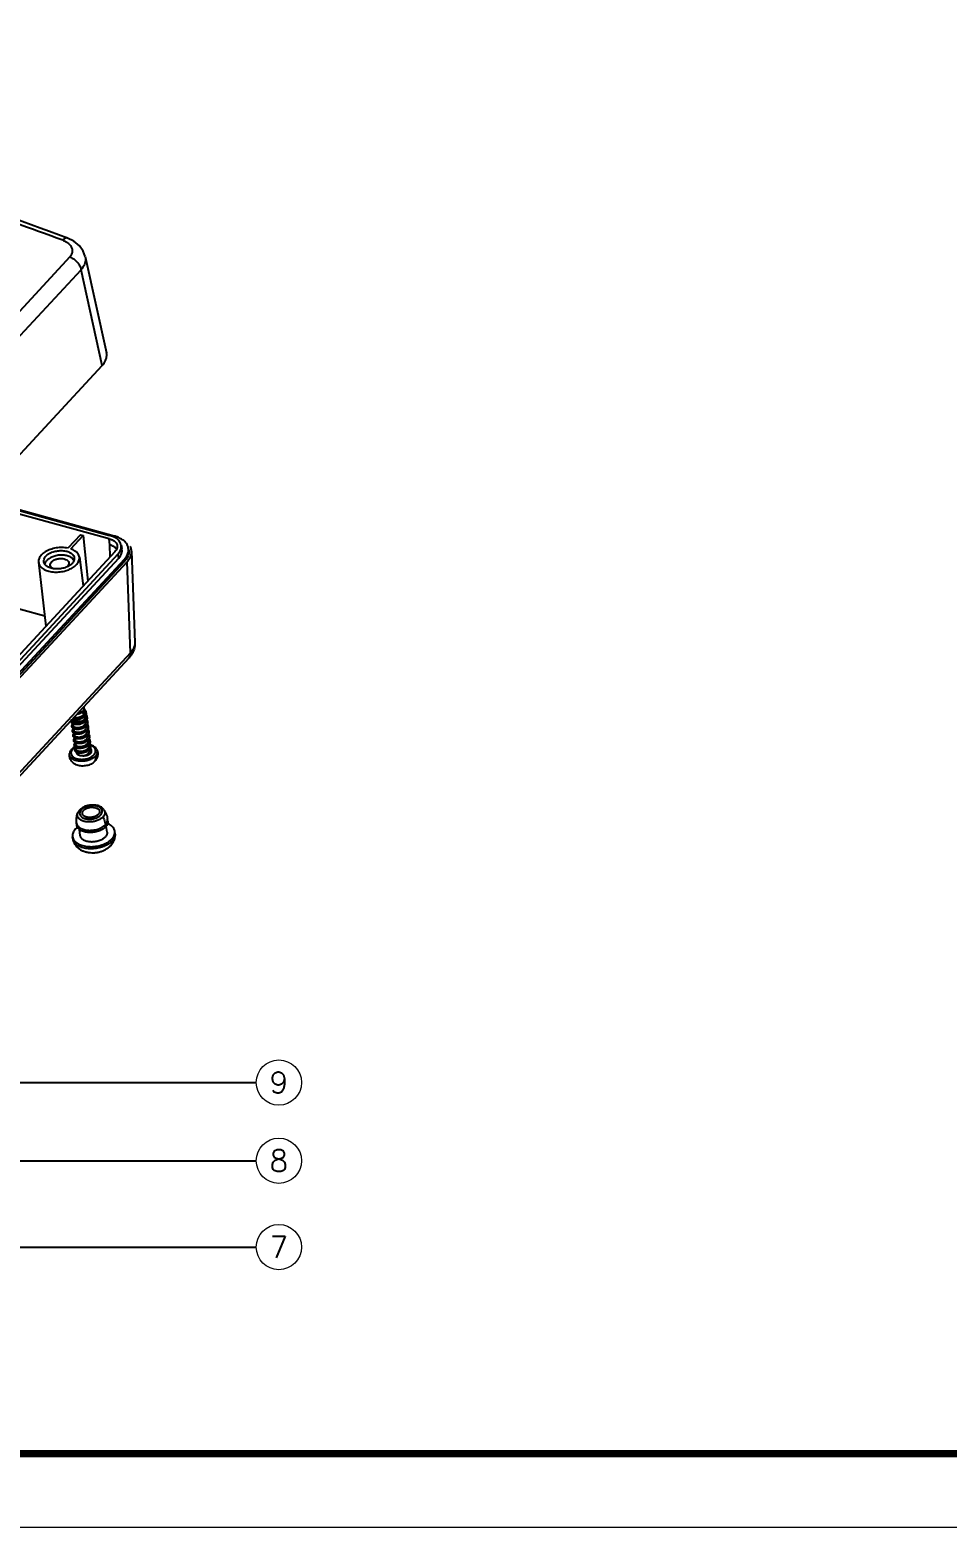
# Model space of a CAD drawing. Header units: inches. Extents: x 1964 to 3446, y -1690 to -1141.
# Drawn here: x 2265.6 to 2435.9, y -1689.7 to -1411.7 of the extents above; entities that cross this region are included whole.
import ezdxf
from ezdxf.enums import TextEntityAlignment as Align

# ---------------------------------------------------------------- set-up
doc = ezdxf.new("R2010")
doc.units = ezdxf.units.IN
doc.header["$MEASUREMENT"] = 0
doc.layers.get('0').update_dxf_attribs({"linetype": 'CONTINUOUS'})
doc.layers.add('from', color=7, linetype='CONTINUOUS', lineweight=13)
doc.styles.add('TXT', font='txt.shx', dxfattribs={"bigfont": 'gbcbig.shx'})
doc.dimstyles.get("Standard").update_dxf_attribs({"dimtxt": 0.18, "dimasz": 0.18, "dimexe": 0.18, "dimexo": 0.0625, "dimgap": 0.09, "dimtad": 0, "dimzin": 0, "dimdsep": 46, "dimtxsty": 'Standard', "dimcen": 0, "dimadec": 0, "dimazin": 0, "dimtfac": 1, "dimtdec": 4, "dimtofl": 0, "dimtmove": 0, "dimatfit": 3, "dimfxl": 0, "dimtolj": 1, "dimtzin": 0, "dimarcsym": 0})

msp = doc.modelspace()

# ---------------------------------------------------------------- linework, layer by layer
at = {"color": 7, "linetype": 'Continuous'}
for p, q in [((2272.556, -1450.337), (2272.556, -1450.337)), ((2275.849, -1453.769), (2279.789, -1471.648)), ((2272.966, -1453.828), (2259.281, -1468.589)), ((2261.394, -1470.986), (2275.079, -1456.225)), ((2278.993, -1473.99), (2275.079, -1456.225)), ((2177.964, -1582.964), (2278.993, -1473.99)), ((2280.316, -1506.161), (2255.467, -1499.367)), ((2255.942, -1498.854), (2280.37, -1505.533)), ((2281.242, -1505.659), (2256.025, -1498.764)), ((2274.943, -1505.421), (2272.639, -1507.907)), ((2273.183, -1508.056), (2275.487, -1505.57)), ((2274.943, -1505.421), (2275.487, -1505.57)), ((2275.487, -1505.57), (2276.321, -1514.014)), ((2280.42, -1507.324), (2280.316, -1506.161)), ((2281.372, -1508.566), (2180.043, -1617.863)), ((2281.915, -1509.056), (2181.091, -1617.808)), ((2280.5, -1509.506), (2280.42, -1507.324)), ((2282.071, -1509.762), (2281.915, -1509.056)), ((2282.512, -1507.299), (2282.667, -1508.005)), ((2284.454, -1508.498), (2285.073, -1525.419)), ((2181.198, -1618.567), (2282.071, -1509.762)), ((2182.075, -1618.921), (2283.11, -1509.94)), ((2182.153, -1619.322), (2283.183, -1510.347)), ((2182.581, -1619.438), (2283.61, -1510.464)), ((2267.179, -1510.541), (2268.55, -1522.396)), ((2274.756, -1509.582), (2275.489, -1514.911)), ((2283.11, -1509.94), (2283.183, -1510.347)), ((2284.229, -1527.345), (2283.61, -1510.464)), ((2242.466, -1513.39), (2268.326, -1520.461)), ((2285.073, -1525.418), (2285.073, -1525.419)), ((2283.916, -1528.357), (2183.991, -1636.14)), ((2284.229, -1527.345), (2184.303, -1635.128)), ((2273.488, -1539.932), (2273.452, -1539.644)), ((2275.623, -1537.666), (2275.613, -1537.586)), ((2275.918, -1539.239), (2275.913, -1539.175)), ((2276.006, -1538.486), (2275.996, -1538.406)), ((2276.025, -1540.059), (2276.008, -1539.932)), ((2276.186, -1539.341), (2276.175, -1539.261)), ((2273.256, -1540.081), (2273.266, -1540.162)), ((2273.367, -1540.958), (2273.377, -1541.038)), ((2273.479, -1541.845), (2273.489, -1541.925)), ((2273.6, -1540.814), (2273.563, -1540.523)), ((2273.59, -1542.722), (2273.6, -1542.802)), ((2273.643, -1542.875), (2273.867, -1542.698)), ((2273.712, -1541.695), (2273.675, -1541.405)), ((2273.823, -1542.577), (2273.786, -1542.286)), ((2276.136, -1540.941), (2276.12, -1540.817)), ((2276.248, -1541.823), (2276.232, -1541.701)), ((2276.296, -1540.223), (2276.286, -1540.143)), ((2276.359, -1542.704), (2276.344, -1542.58)), ((2276.409, -1541.106), (2276.399, -1541.026)), ((2276.519, -1541.985), (2276.509, -1541.905)), ((2273.654, -1542.955), (2273.644, -1542.874)), ((2273.703, -1543.608), (2273.713, -1543.688)), ((2273.814, -1544.485), (2273.824, -1544.566)), ((2273.935, -1543.459), (2273.899, -1543.172)), ((2273.925, -1545.37), (2273.935, -1545.449)), ((2274.047, -1544.341), (2274.01, -1544.055)), ((2274.158, -1545.222), (2274.122, -1544.938)), ((2276.471, -1543.586), (2276.456, -1543.465)), ((2276.583, -1544.468), (2276.567, -1544.346)), ((2276.632, -1542.866), (2276.622, -1542.786)), ((2276.694, -1545.349), (2276.679, -1545.227)), ((2276.742, -1543.75), (2276.732, -1543.669)), ((2276.855, -1544.636), (2276.845, -1544.556)), ((2276.966, -1545.51), (2276.956, -1545.429)), ((2274.245, -1545.905), (2274.234, -1545.82)), ((2274.282, -1559.339), (2274.231, -1558.938)), ((2280.036, -1558.611), (2279.985, -1558.21)), ((2273.557, -1561.904), (2273.498, -1561.504)), ((2274.932, -1561.293), (2274.786, -1560.14)), ((2279.893, -1560.665), (2279.747, -1559.51)), ((2281.377, -1560.914), (2281.335, -1560.512))]:
    msp.add_line(p, q, dxfattribs=at)
msp.add_lwpolyline([(2275.85, -1453.772), (2275.487, -1452.773), (2274.77, -1451.765), (2273.75, -1450.925), (2272.556, -1450.337)], dxfattribs=at)
for centre, radius, start, end in [((2279.621, -1511.597), 6.156, 71.76238, 74.73177), ((2280.569, -1508.853), 1.332, 34.11417, 37.25659), ((2269.443, -1511.13), 1.159, 160.11069, 168.26145), ((2271.564, -1510.356), 1.366, 311.72516, 317.11326), ((2272.627, -1510.774), 1.26, 37.04465, 38.14296), ((2269.53, -1540.59), 6.294, 16.57723, 21.62753), ((2271.709, -1539.698), 4.234, 21.05466, 24.01013), ((2275.046, -1537.658), 0.571, 359.29793, 7.26439), ((2270.683, -1540.282), 5.1, 7.28212, 11.79806), ((2271.598, -1539.733), 4.351, 7.36461, 9.86088), ((2275.321, -1538.492), 0.681, 0.52863, 7.23608), ((2275.484, -1539.347), 0.696, 0.51473, 7.14367), ((2273.63, -1540.033), 0.376, 187.30965, 199.54851), ((2273.625, -1540.035), 0.371, 199.55809, 202.6725), ((2273.748, -1540.909), 0.384, 187.30897, 199.30861), ((2273.751, -1540.908), 0.387, 199.29011, 199.9253), ((2273.84, -1541.8), 0.364, 187.13058, 197.49139), ((2273.833, -1541.802), 0.357, 197.55221, 199.48424), ((2274.206, -1541.217), 0.942, 132.62353, 133.19347), ((2274.282, -1542.062), 0.891, 132.58051, 133.13951), ((2275.568, -1540.233), 0.723, 0.81896, 7.18364), ((2275.734, -1541.11), 0.67, 0.32883, 7.18088), ((2275.799, -1541.995), 0.715, 0.84015, 7.23272), ((2273.971, -1542.67), 0.385, 199.71636, 201.1747), ((2273.985, -1542.749), 0.389, 199.86685, 200.96434), ((2274.072, -1543.561), 0.372, 187.20715, 199.55782), ((2274.078, -1543.56), 0.378, 199.51526, 201.32025), ((2274.212, -1544.43), 0.402, 199.32622, 202.41345), ((2274.309, -1545.314), 0.388, 199.91032, 203.87042), ((2275.94, -1542.872), 0.687, 1.21563, 7.19632), ((2275.928, -1542.872), 0.699, 0.54108, 1.23022), ((2276.014, -1543.759), 0.724, 0.78591, 7.2025), ((2276.036, -1546.809), 2.413, 70.23263, 70.46873), ((2276.16, -1544.642), 0.69, 0.54811, 7.22799), ((2276.257, -1545.518), 0.704, 0.61856, 7.19755), ((2275.923, -1561.575), 2.388, 187.20015, 187.92523), ((2274.928, -1561.7), 1.386, 188.47075, 194.73965), ((2280.025, -1561.056), 1.359, 2.02449, 6.00473)]:
    msp.add_arc(centre, radius, start, end, dxfattribs=at)
for centre, end_param in [((2278.061, -1508.01), 0.9555356), ((2278.216, -1508.717), 0.0531225)]:
    msp.add_ellipse(centre, major_axis=(4.476, 0.57), ratio=0.5876302, start_param=-0.6125217, end_param=end_param, dxfattribs=at)
for points, start_tangent, end_tangent in [([(2271.678, -1450.756), (2253.577, -1444.331), (2235.527, -1438.509), (2217.552, -1433.299)], (-0.9375238, 0.3479211), (-0.9645915, 0.2637486)), ([(2272.556, -1450.337), (2245.441, -1440.932), (2218.463, -1432.891), (2217.706, -1432.685)], (-0.9375308, 0.3479022), (-0.9649336, 0.2624941)), ([(2272.555, -1450.34), (2272.416, -1450.312), (2272.069, -1450.424), (2271.678, -1450.756)], (-0.9366373, 0.3503007), (-0.6748639, -0.7379422)), ([(2271.678, -1450.756), (2272.412, -1451.12), (2272.975, -1451.589), (2273.333, -1452.141), (2273.444, -1452.726), (2273.316, -1453.302), (2272.966, -1453.828)], (0.9374636, -0.3480834), (-0.679737, -0.7334559)), ([(2275.849, -1453.772), (2275.905, -1454.263), (2275.7, -1455.264), (2275.079, -1456.225)], (0.2161092, -0.9763692), (-0.6658558, -0.7460805)), ([(2272.966, -1453.828), (2273.559, -1454.129), (2274.091, -1454.542), (2274.547, -1455.053), (2274.889, -1455.629), (2275.079, -1456.225)], (0.9341581, -0.3568595), (0.1768388, -0.9842398)), ([(2278.989, -1473.995), (2279.609, -1473.092), (2279.837, -1472.156), (2279.788, -1471.651)], (0.6798707, 0.733332), (-0.2146848, 0.9766834)), ([(2280.317, -1506.161), (2281.052, -1506.467), (2281.559, -1506.906), (2281.791, -1507.436), (2281.801, -1507.532)], (0.9645939, -0.2637398), (0.0574945, -0.9983458)), ([(2283.845, -1507.855), (2283.716, -1507.439), (2283.194, -1506.698), (2282.349, -1506.09), (2281.547, -1505.751)], (-0.1900534, 0.9817737), (-0.9496307, 0.3133713)), ([(2267.708, -1509.184), (2267.286, -1509.824), (2267.174, -1510.481), (2267.179, -1510.54)], (-0.6798707, -0.733332), (0.1178595, -0.9930303)), ([(2272.639, -1507.907), (2271.562, -1507.793), (2270.438, -1507.88), (2269.362, -1508.159), (2268.425, -1508.606), (2267.708, -1509.184)], (-0.9788409, 0.2046227), (-0.6798707, -0.733332)), ([(2268.15, -1510.497), (2268.145, -1510.472), (2268.2, -1509.934), (2268.533, -1509.41)], (-0.1902703, 0.9817317), (0.6798707, 0.733332)), ([(2268.533, -1509.41), (2269.108, -1508.953), (2269.862, -1508.611), (2270.714, -1508.414), (2271.591, -1508.376), (2272.415, -1508.503), (2273.097, -1508.783), (2273.571, -1509.187), (2273.793, -1509.679), (2273.805, -1509.78)], (0.6798707, 0.733332), (0.0572748, -0.9983585)), ([(2273.618, -1509.996), (2273.175, -1509.618), (2272.509, -1509.339), (2271.703, -1509.21), (2270.84, -1509.244), (2269.996, -1509.436), (2269.247, -1509.774), (2268.679, -1510.223)], (-0.6176061, 0.7864876), (-0.6798707, -0.733332)), ([(2274.756, -1509.582), (2274.513, -1508.97), (2273.975, -1508.446), (2273.183, -1508.056)], (-0.1362024, 0.990681), (-0.9454415, 0.3257918)), ([(2281.494, -1507.892), (2281.133, -1507.619), (2280.42, -1507.324)], (-0.7125586, 0.7016126), (-0.9650258, 0.2621551)), ([(2281.801, -1507.532), (2281.728, -1508.007), (2281.372, -1508.566)], (0.0574945, -0.9983458), (-0.67988, -0.7333234)), ([(2281.63, -1508.046), (2281.494, -1507.892)], (-0.6053146, 0.7959864), (-0.7125586, 0.7016126)), ([(2283.11, -1509.94), (2283.675, -1509.114), (2283.88, -1508.262), (2283.845, -1507.855)], (0.680422, 0.7328205), (-0.1900534, 0.9817737)), ([(2283.922, -1508.252), (2283.957, -1508.661), (2283.751, -1509.517), (2283.183, -1510.347)], (0.1900568, -0.9817731), (-0.680422, -0.7328205)), ([(2283.61, -1510.464), (2284.23, -1509.558), (2284.454, -1508.623), (2284.453, -1508.498)], (0.6798707, 0.733332), (-0.0398374, 0.9992062)), ([(2284.453, -1508.498), (2284.273, -1507.72), (2284.215, -1507.598)], (-0.0398374, 0.9992062), (-0.4553727, 0.8903009)), ([(2267.179, -1510.54), (2267.376, -1511.104), (2267.877, -1511.643), (2268.642, -1512.054), (2269.602, -1512.298), (2270.671, -1512.354), (2271.76, -1512.222), (2272.783, -1511.913), (2272.875, -1511.875)], (0.1178595, -0.9930303), (0.919657, 0.3927224)), ([(2269.524, -1511.648), (2268.841, -1511.368), (2268.368, -1510.964), (2268.15, -1510.497)], (-0.9653941, 0.2607954), (-0.1902703, 0.9817317)), ([(2268.679, -1510.223), (2268.353, -1510.736)], (-0.6798707, -0.733332), (-0.33979, -0.9405013)), ([(2269.336, -1511.098), (2269.36, -1510.826), (2269.576, -1510.469)], (-0.1183358, 0.9929736), (0.6798707, 0.733332)), ([(2269.838, -1511.711), (2269.554, -1511.511), (2269.354, -1511.19), (2269.336, -1511.098)], (-0.8905092, 0.4549651), (-0.1183358, 0.9929736)), ([(2272.076, -1511.54), (2271.225, -1511.737), (2270.347, -1511.775), (2269.524, -1511.648)], (-0.9484912, -0.3168034), (-0.9653941, 0.2607954)), ([(2269.576, -1510.469), (2269.974, -1510.163), (2270.502, -1509.945), (2271.091, -1509.839), (2271.684, -1509.857), (2272.204, -1509.997), (2272.587, -1510.243), (2272.788, -1510.565), (2272.806, -1510.657)], (0.6798707, 0.733332), (0.1183358, -0.9929736)), ([(2272.83, -1511.198), (2272.076, -1511.54)], (-0.8576642, -0.5142103), (-0.9484912, -0.3168034)), ([(2272.806, -1510.657), (2272.782, -1510.928), (2272.565, -1511.286)], (0.1183358, -0.9929736), (-0.6798707, -0.733332)), ([(2273.405, -1510.742), (2272.83, -1511.198)], (-0.6798707, -0.733332), (-0.8576642, -0.5142103)), ([(2272.875, -1511.875), (2273.657, -1511.453), (2274.31, -1510.877), (2274.687, -1510.235), (2274.756, -1509.582)], (0.919657, 0.3927224), (-0.1362024, 0.990681)), ([(2273.805, -1509.78), (2273.739, -1510.217), (2273.405, -1510.742)], (0.0572748, -0.9983585), (-0.6798707, -0.733332)), ([(2273.757, -1510.219), (2273.632, -1510.016)], (-0.4313413, 0.9021888), (-0.6024174, 0.7981812)), ([(2285.073, -1525.419), (2285.059, -1525.75), (2284.797, -1526.567), (2284.229, -1527.345)], (0.036926, -0.999318), (-0.6923734, -0.7215393)), ([(2285.073, -1525.419), (2285.04, -1526.07), (2284.684, -1527.242), (2284.523, -1527.544)], (0.03623, -0.9993435), (-0.5050761, -0.8630748)), ([(2284.229, -1527.345), (2284.173, -1527.903), (2283.926, -1528.347), (2283.916, -1528.357)], (0.0716563, -0.9974294), (-0.6806387, -0.7326192)), ([(2284.523, -1527.544), (2283.916, -1528.357)], (-0.5050761, -0.8630748), (-0.6801192, -0.7331015)), ([(2273.256, -1540.081), (2273.253, -1540.04), (2273.277, -1539.897), (2273.354, -1539.753), (2273.45, -1539.647)], (-0.127143, 0.9918844), (0.7315272, 0.6818122)), ([(2276.185, -1539.341), (2276.189, -1539.475), (2276.148, -1539.677), (2276.055, -1539.871), (2275.914, -1540.055), (2275.727, -1540.224), (2275.503, -1540.372), (2275.252, -1540.495), (2274.982, -1540.59), (2274.702, -1540.653), (2274.421, -1540.683), (2274.152, -1540.682), (2273.902, -1540.649), (2273.685, -1540.585), (2273.507, -1540.495), (2273.374, -1540.384), (2273.292, -1540.258), (2273.266, -1540.162)], (0.1245949, -0.9922077), (-0.127143, 0.9918844)), ([(2276.181, -1539.341), (2276.179, -1539.394), (2276.137, -1539.597), (2276.044, -1539.791), (2275.904, -1539.975), (2275.717, -1540.143), (2275.493, -1540.292), (2275.242, -1540.415), (2274.972, -1540.51), (2274.692, -1540.573), (2274.411, -1540.603), (2274.141, -1540.602), (2273.892, -1540.569), (2273.675, -1540.505), (2273.497, -1540.415), (2273.364, -1540.304), (2273.282, -1540.178)], (0.0091782, -0.9999579), (-0.385513, 0.9227024)), ([(2276.006, -1538.486), (2276.011, -1538.552), (2275.991, -1538.743), (2275.917, -1538.934), (2275.794, -1539.119), (2275.626, -1539.288), (2275.419, -1539.44), (2275.181, -1539.568), (2274.921, -1539.67), (2274.647, -1539.741), (2274.373, -1539.781), (2274.106, -1539.788), (2273.857, -1539.764), (2273.635, -1539.71), (2273.46, -1539.636)], (0.1259137, -0.9920412), (-0.8805844, 0.4738894)), ([(2273.477, -1539.644), (2273.501, -1539.686), (2273.547, -1539.749), (2273.607, -1539.812), (2273.679, -1539.869), (2273.756, -1539.919), (2273.842, -1539.962), (2273.936, -1540), (2274.036, -1540.032)], (0.4435767, -0.8962364), (0.9645914, -0.2637487)), ([(2273.488, -1539.932), (2273.52, -1540.031), (2273.599, -1540.133), (2273.721, -1540.22), (2273.882, -1540.286), (2274.074, -1540.328)], (0.1276091, -0.9918245), (0.9896728, -0.1433451)), ([(2276.002, -1538.485), (2275.981, -1538.663), (2275.907, -1538.854), (2275.784, -1539.038), (2275.616, -1539.208), (2275.409, -1539.36), (2275.171, -1539.488), (2274.911, -1539.589), (2274.637, -1539.661), (2274.363, -1539.7), (2274.096, -1539.708), (2273.847, -1539.684), (2273.624, -1539.63), (2273.509, -1539.585)], (0.0092408, -0.9999573), (-0.9104863, 0.4135392)), ([(2275.562, -1538.794), (2275.501, -1538.873), (2275.431, -1538.949), (2275.35, -1539.021), (2275.262, -1539.088), (2275.167, -1539.15), (2275.066, -1539.206), (2274.96, -1539.256), (2274.851, -1539.3), (2274.739, -1539.337), (2274.625, -1539.368), (2274.508, -1539.392), (2274.391, -1539.409), (2274.276, -1539.419), (2274.163, -1539.422), (2274.054, -1539.418), (2273.951, -1539.406), (2273.855, -1539.388), (2273.772, -1539.366), (2273.725, -1539.35)], (-0.5700288, -0.8216247), (-0.9381104, 0.3463365)), ([(2274.036, -1540.032), (2274.254, -1540.075), (2274.486, -1540.091), (2274.721, -1540.08), (2274.959, -1540.041), (2275.189, -1539.975), (2275.405, -1539.883), (2275.592, -1539.768), (2275.742, -1539.636)], (0.9645914, -0.2637487), (0.6798707, 0.733332)), ([(2274.074, -1540.328), (2274.286, -1540.345), (2274.513, -1540.334), (2274.748, -1540.296), (2274.98, -1540.23), (2275.203, -1540.14), (2275.407, -1540.026), (2275.584, -1539.891), (2275.729, -1539.741), (2275.835, -1539.579), (2275.899, -1539.41), (2275.918, -1539.239)], (0.9896728, -0.1433451), (-0.0260858, 0.9996597)), ([(2275.623, -1537.666), (2275.627, -1537.72), (2275.609, -1537.888), (2275.544, -1538.055), (2275.435, -1538.215), (2275.286, -1538.364), (2275.101, -1538.497), (2274.89, -1538.607), (2274.66, -1538.693), (2274.42, -1538.751), (2274.262, -1538.774)], (0.126025, -0.9920271), (-0.9946541, -0.1032629)), ([(2275.617, -1537.665), (2275.599, -1537.807), (2275.534, -1537.975), (2275.425, -1538.135), (2275.276, -1538.284), (2275.091, -1538.417), (2274.88, -1538.527), (2274.65, -1538.613), (2274.41, -1538.671), (2274.347, -1538.682)], (-0.0120687, -0.9999272), (-0.9887572, -0.1495299)), ([(2274.838, -1538.15), (2274.848, -1538.144), (2274.927, -1538.09), (2274.999, -1538.032), (2275.063, -1537.97), (2275.118, -1537.906), (2275.165, -1537.839), (2275.203, -1537.769), (2275.214, -1537.745)], (0.8518614, 0.5237672), (0.3864997, 0.9222895)), ([(2275.55, -1537.384), (2275.589, -1537.479), (2275.613, -1537.586)], (0.4590661, -0.8884021), (0.126025, -0.9920271)), ([(2275.562, -1538.794), (2275.612, -1538.713), (2275.651, -1538.631), (2275.679, -1538.547), (2275.695, -1538.463), (2275.7, -1538.379), (2275.693, -1538.297), (2275.674, -1538.217), (2275.66, -1538.177)], (0.5700289, 0.8216247), (-0.3592554, 0.9332393)), ([(2275.616, -1537.837), (2275.759, -1537.955), (2275.888, -1538.112), (2275.97, -1538.287), (2275.996, -1538.406)], (0.8204956, -0.5716528), (0.1259137, -0.9920412)), ([(2275.742, -1539.636), (2275.839, -1539.507), (2275.898, -1539.374), (2275.918, -1539.239)], (0.6798707, 0.733332), (-0.0061862, 0.9999809)), ([(2275.96, -1538.825), (2275.965, -1538.83), (2276.089, -1539.002), (2276.164, -1539.194), (2276.175, -1539.261)], (0.6792615, -0.7338964), (0.1245949, -0.9922077)), ([(2276.112, -1539.752), (2276.121, -1539.763), (2276.229, -1539.939), (2276.284, -1540.129), (2276.286, -1540.143)], (0.6346267, -0.7728189), (0.1252884, -0.9921204)), ([(2273.367, -1540.958), (2273.364, -1540.9), (2273.396, -1540.757), (2273.483, -1540.615), (2273.561, -1540.53)], (-0.1265949, 0.9919545), (0.7290358, 0.6844756)), ([(2276.296, -1540.223), (2276.296, -1540.406), (2276.244, -1540.603), (2276.14, -1540.794), (2275.989, -1540.973), (2275.798, -1541.136), (2275.572, -1541.279), (2275.317, -1541.396), (2275.044, -1541.484), (2274.764, -1541.542), (2274.487, -1541.568), (2274.222, -1541.561), (2273.979, -1541.522), (2273.768, -1541.455), (2273.597, -1541.363), (2273.472, -1541.249), (2273.397, -1541.12), (2273.377, -1541.038)], (0.1252884, -0.9921204), (-0.1265949, 0.9919545)), ([(2276.291, -1540.223), (2276.286, -1540.326), (2276.234, -1540.523), (2276.129, -1540.714), (2275.979, -1540.893), (2275.788, -1541.056), (2275.562, -1541.199), (2275.307, -1541.315), (2275.034, -1541.404), (2274.754, -1541.462), (2274.477, -1541.488), (2274.212, -1541.48), (2273.969, -1541.442), (2273.758, -1541.375), (2273.587, -1541.283), (2273.462, -1541.169), (2273.387, -1541.04)], (0.0145051, -0.9998948), (-0.3407953, 0.9401375)), ([(2273.479, -1541.845), (2273.477, -1541.769), (2273.516, -1541.623), (2273.608, -1541.479), (2273.672, -1541.411)], (-0.1249641, 0.9921613), (0.7296807, 0.683788)), ([(2276.409, -1541.106), (2276.409, -1541.108), (2276.405, -1541.305), (2276.348, -1541.5), (2276.24, -1541.691), (2276.086, -1541.871), (2275.889, -1542.033), (2275.659, -1542.172), (2275.405, -1542.287), (2275.134, -1542.373), (2274.855, -1542.427), (2274.577, -1542.45), (2274.312, -1542.44), (2274.071, -1542.4), (2273.863, -1542.329), (2273.695, -1542.234), (2273.574, -1542.119), (2273.503, -1541.989), (2273.489, -1541.925)], (0.1250347, -0.9921524), (-0.1249641, 0.9921613)), ([(2276.404, -1541.106), (2276.395, -1541.224), (2276.338, -1541.42), (2276.23, -1541.611), (2276.076, -1541.791), (2275.879, -1541.953), (2275.649, -1542.092), (2275.395, -1542.206), (2275.124, -1542.292), (2274.845, -1542.347), (2274.567, -1542.369), (2274.302, -1542.36), (2274.06, -1542.32), (2273.852, -1542.249), (2273.685, -1542.154), (2273.563, -1542.039), (2273.497, -1541.921)], (0.0069216, -0.999976), (-0.3334769, 0.9427583)), ([(2273.59, -1542.722), (2273.587, -1542.671), (2273.595, -1542.599), (2273.617, -1542.527), (2273.653, -1542.456), (2273.7, -1542.385), (2273.76, -1542.317), (2273.786, -1542.291)], (-0.1253873, 0.9921079), (0.7293244, 0.6841681)), ([(2273.609, -1542.8), (2273.593, -1542.741), (2273.59, -1542.722)], (-0.3373457, 0.9413808), (-0.1253873, 0.9921079)), ([(2273.6, -1540.814), (2273.631, -1540.913), (2273.71, -1541.015), (2273.832, -1541.101), (2273.993, -1541.168), (2274.185, -1541.21)], (0.1272822, -0.9918665), (0.9898098, -0.1423958)), ([(2276.519, -1541.985), (2276.523, -1542.02), (2276.511, -1542.218), (2276.446, -1542.415), (2276.329, -1542.605), (2276.165, -1542.782), (2275.96, -1542.942), (2275.723, -1543.079), (2275.461, -1543.189), (2275.183, -1543.269), (2274.895, -1543.318), (2274.613, -1543.333), (2274.348, -1543.313), (2274.115, -1543.262), (2273.916, -1543.184), (2273.76, -1543.08), (2273.654, -1542.955)], (0.1258944, -0.9920436), (-0.510552, 0.8598469)), ([(2276.515, -1541.985), (2276.501, -1542.138), (2276.436, -1542.335), (2276.319, -1542.524), (2276.154, -1542.702), (2275.95, -1542.862), (2275.713, -1542.999), (2275.451, -1543.108), (2275.173, -1543.189), (2274.885, -1543.238), (2274.602, -1543.253), (2274.338, -1543.233), (2274.105, -1543.182), (2273.906, -1543.104), (2273.75, -1543), (2273.683, -1542.93)], (0.01496, -0.9998881), (-0.6269744, 0.7790399)), ([(2273.712, -1541.695), (2273.743, -1541.794), (2273.822, -1541.897), (2273.944, -1541.983), (2274.105, -1542.049), (2274.297, -1542.092)], (0.128065, -0.9917658), (0.9895662, -0.1440787)), ([(2273.823, -1542.577), (2273.828, -1542.605), (2273.867, -1542.698)], (0.1242123, -0.9922557), (0.5267486, -0.8500211)), ([(2273.867, -1542.698), (2273.95, -1542.793), (2274.071, -1542.873), (2274.226, -1542.934), (2274.409, -1542.974)], (0.5272078, -0.8497364), (0.9898936, -0.141812)), ([(2274.185, -1541.21), (2274.402, -1541.226), (2274.635, -1541.214), (2274.875, -1541.174), (2275.113, -1541.105), (2275.338, -1541.01), (2275.544, -1540.89), (2275.721, -1540.75), (2275.863, -1540.594)], (0.9898098, -0.1423958), (0.5983529, 0.8012327)), ([(2274.297, -1542.092), (2274.514, -1542.108), (2274.747, -1542.096), (2274.987, -1542.055), (2275.224, -1541.987), (2275.45, -1541.892), (2275.656, -1541.772), (2275.833, -1541.632), (2275.974, -1541.475)], (0.9895662, -0.1440787), (0.6004221, 0.7996833)), ([(2274.409, -1542.974), (2274.626, -1542.99), (2274.859, -1542.978), (2275.098, -1542.938), (2275.336, -1542.869), (2275.562, -1542.773), (2275.767, -1542.654), (2275.945, -1542.514), (2276.086, -1542.357)], (0.9898936, -0.141812), (0.5981603, 0.8013765)), ([(2275.863, -1540.594), (2275.963, -1540.426), (2276.019, -1540.253), (2276.027, -1540.079), (2276.025, -1540.059)], (0.5983529, 0.8012327), (-0.1260321, 0.9920262)), ([(2275.974, -1541.475), (2276.075, -1541.308), (2276.13, -1541.135), (2276.138, -1540.961), (2276.136, -1540.941)], (0.6004221, 0.7996833), (-0.1261611, 0.9920098)), ([(2276.086, -1542.357), (2276.186, -1542.19), (2276.242, -1542.016), (2276.25, -1541.843), (2276.248, -1541.823)], (0.5981603, 0.8013765), (-0.1259715, 0.9920339)), ([(2276.198, -1543.239), (2276.298, -1543.071), (2276.354, -1542.898), (2276.362, -1542.724), (2276.359, -1542.704)], (0.599216, 0.8005874), (-0.1260741, 0.9920208)), ([(2276.226, -1540.638), (2276.243, -1540.659), (2276.347, -1540.838), (2276.399, -1541.026)], (0.6279534, -0.778251), (0.1250347, -0.9921524)), ([(2276.339, -1541.52), (2276.376, -1541.568), (2276.471, -1541.748), (2276.509, -1541.905)], (0.6315331, -0.7753489), (0.1258944, -0.9920436)), ([(2276.45, -1542.402), (2276.509, -1542.484), (2276.559, -1542.573), (2276.595, -1542.665), (2276.618, -1542.76), (2276.622, -1542.786)], (0.6283872, -0.7779007), (0.1255556, -0.9920866)), ([(2273.325, -1545.246), (2273.13, -1545.497), (2272.999, -1545.758), (2272.931, -1546.019)], (-0.6798707, -0.733332), (-0.1394571, -0.9902281)), ([(2273.515, -1545.209), (2273.348, -1545.425), (2273.239, -1545.651), (2273.192, -1545.879), (2273.207, -1546.102), (2273.285, -1546.318), (2273.423, -1546.518), (2273.618, -1546.696), (2273.863, -1546.848), (2274.152, -1546.97), (2274.477, -1547.058), (2274.829, -1547.111), (2275.199, -1547.127), (2275.576, -1547.106), (2275.952, -1547.047), (2276.315, -1546.953), (2276.654, -1546.827), (2276.963, -1546.671), (2277.233, -1546.489), (2277.455, -1546.287)], (-0.6798707, -0.733332), (0.6798707, 0.733332)), ([(2273.925, -1544.783), (2273.903, -1544.796), (2273.588, -1545.006), (2273.325, -1545.246)], (-0.8712519, -0.4908362), (-0.6798707, -0.733332)), ([(2273.981, -1544.84), (2273.736, -1545.007), (2273.515, -1545.209)], (-0.8581104, -0.5134653), (-0.6798707, -0.733332)), ([(2273.619, -1542.881), (2273.602, -1542.819), (2273.6, -1542.802)], (-0.3398221, 0.9404897), (-0.1244246, 0.9922291)), ([(2273.644, -1542.874), (2273.612, -1542.809)], (-0.5178368, 0.8554795), (-0.3611952, 0.9324902)), ([(2273.654, -1542.955), (2273.622, -1542.888)], (-0.5170679, 0.8559444), (-0.3577737, 0.9338083)), ([(2273.683, -1542.93), (2273.644, -1542.875)], (-0.6269744, 0.7790399), (-0.5105923, 0.8598229)), ([(2273.703, -1543.608), (2273.7, -1543.558), (2273.707, -1543.486), (2273.727, -1543.415), (2273.76, -1543.343), (2273.806, -1543.273), (2273.865, -1543.205), (2273.898, -1543.173)], (-0.1254533, 0.9920995), (0.7324762, 0.6807926)), ([(2276.632, -1542.866), (2276.635, -1542.898), (2276.636, -1542.998), (2276.623, -1543.098), (2276.596, -1543.198), (2276.556, -1543.298), (2276.504, -1543.395), (2276.438, -1543.49), (2276.36, -1543.582), (2276.271, -1543.669), (2276.171, -1543.752), (2276.062, -1543.83), (2275.945, -1543.902), (2275.821, -1543.968), (2275.69, -1544.026), (2275.555, -1544.077), (2275.415, -1544.12), (2275.274, -1544.155), (2275.131, -1544.182), (2274.989, -1544.201), (2274.849, -1544.212), (2274.712, -1544.214), (2274.579, -1544.208), (2274.452, -1544.194), (2274.331, -1544.172), (2274.219, -1544.142), (2274.115, -1544.105), (2274.022, -1544.062), (2273.94, -1544.013), (2273.869, -1543.959), (2273.81, -1543.899), (2273.764, -1543.835), (2273.732, -1543.768), (2273.714, -1543.698), (2273.713, -1543.688)], (0.1258351, -0.9920512), (-0.1254333, 0.9921021)), ([(2276.627, -1542.866), (2276.622, -1542.955), (2276.604, -1543.054), (2276.573, -1543.152), (2276.53, -1543.249), (2276.474, -1543.344), (2276.406, -1543.437), (2276.327, -1543.526), (2276.236, -1543.611), (2276.135, -1543.691), (2276.026, -1543.766), (2275.909, -1543.835), (2275.786, -1543.898), (2275.657, -1543.955), (2275.523, -1544.004), (2275.385, -1544.046), (2275.246, -1544.079), (2275.106, -1544.104), (2274.966, -1544.122), (2274.829, -1544.131), (2274.694, -1544.133), (2274.563, -1544.127), (2274.438, -1544.113), (2274.32, -1544.092), (2274.21, -1544.062), (2274.108, -1544.026), (2274.016, -1543.984), (2273.934, -1543.935), (2273.864, -1543.882), (2273.805, -1543.825), (2273.758, -1543.763), (2273.725, -1543.697)], (0.0094498, -0.9999553), (-0.3635774, 0.931564)), ([(2273.814, -1544.485), (2273.811, -1544.446), (2273.816, -1544.375), (2273.835, -1544.303), (2273.868, -1544.232), (2273.914, -1544.161), (2273.972, -1544.092), (2274.01, -1544.055)], (-0.1255346, 0.9920892), (0.731623, 0.6817094)), ([(2273.833, -1544.564), (2273.819, -1544.516), (2273.814, -1544.485)], (-0.3308587, 0.9436803), (-0.1255346, 0.9920892)), ([(2276.743, -1543.75), (2276.746, -1543.784), (2276.747, -1543.883), (2276.734, -1543.983), (2276.707, -1544.083), (2276.667, -1544.182), (2276.614, -1544.279), (2276.547, -1544.374), (2276.469, -1544.466), (2276.379, -1544.554), (2276.28, -1544.637), (2276.171, -1544.714), (2276.054, -1544.786), (2275.929, -1544.851), (2275.798, -1544.909), (2275.662, -1544.96), (2275.523, -1545.003), (2275.381, -1545.038), (2275.239, -1545.065), (2275.097, -1545.084), (2274.957, -1545.094), (2274.82, -1545.095), (2274.687, -1545.089), (2274.56, -1545.075), (2274.44, -1545.053), (2274.327, -1545.023), (2274.224, -1544.987), (2274.131, -1544.943), (2274.049, -1544.893), (2273.979, -1544.839), (2273.92, -1544.779), (2273.875, -1544.716), (2273.844, -1544.649), (2273.826, -1544.579), (2273.824, -1544.566)], (0.1244083, -0.9922311), (-0.1199031, 0.9927856)), ([(2276.738, -1543.749), (2276.734, -1543.829), (2276.719, -1543.928), (2276.689, -1544.026), (2276.647, -1544.123), (2276.591, -1544.218), (2276.524, -1544.31), (2276.444, -1544.4), (2276.355, -1544.485), (2276.256, -1544.566), (2276.148, -1544.642), (2276.032, -1544.712), (2275.909, -1544.776), (2275.779, -1544.832), (2275.645, -1544.881), (2275.508, -1544.923), (2275.369, -1544.958), (2275.229, -1544.984), (2275.09, -1545.003), (2274.952, -1545.014), (2274.817, -1545.016), (2274.686, -1545.01), (2274.561, -1544.996), (2274.442, -1544.974), (2274.331, -1544.946), (2274.228, -1544.911), (2274.134, -1544.87), (2274.051, -1544.822), (2273.98, -1544.77), (2273.921, -1544.712), (2273.874, -1544.649), (2273.84, -1544.584)], (0.0137951, -0.9999048), (-0.3812058, 0.9244902)), ([(2273.925, -1545.369), (2273.922, -1545.334), (2273.927, -1545.263), (2273.946, -1545.191), (2273.977, -1545.119), (2274.022, -1545.048), (2274.078, -1544.979), (2274.121, -1544.937)], (-0.1255489, 0.9920874), (0.7297298, 0.6837357)), ([(2273.944, -1545.447), (2273.931, -1545.404), (2273.925, -1545.369)], (-0.3403209, 0.9403094), (-0.1255489, 0.9920874)), ([(2273.935, -1543.459), (2273.966, -1543.558), (2274.045, -1543.66), (2274.167, -1543.746), (2274.328, -1543.813), (2274.52, -1543.855)], (0.127687, -0.9918145), (0.989743, -0.1428596)), ([(2276.855, -1544.636), (2276.858, -1544.668), (2276.859, -1544.767), (2276.845, -1544.867), (2276.818, -1544.968), (2276.777, -1545.067), (2276.723, -1545.164), (2276.657, -1545.259), (2276.578, -1545.35), (2276.489, -1545.438), (2276.389, -1545.52), (2276.28, -1545.598), (2276.162, -1545.67), (2276.037, -1545.735), (2275.906, -1545.793), (2275.77, -1545.843), (2275.63, -1545.886), (2275.489, -1545.921), (2275.346, -1545.947), (2275.205, -1545.966), (2275.065, -1545.976), (2274.928, -1545.978), (2274.795, -1545.971), (2274.668, -1545.956), (2274.547, -1545.933), (2274.435, -1545.904), (2274.333, -1545.867), (2274.241, -1545.824), (2274.159, -1545.774), (2274.089, -1545.719), (2274.031, -1545.659), (2273.986, -1545.595), (2273.954, -1545.528), (2273.937, -1545.458), (2273.935, -1545.449)], (0.1199656, -0.9927781), (-0.1220572, 0.9925231)), ([(2276.851, -1544.636), (2276.848, -1544.703), (2276.832, -1544.801), (2276.803, -1544.899), (2276.761, -1544.996), (2276.707, -1545.091), (2276.641, -1545.185), (2276.564, -1545.275), (2276.475, -1545.361), (2276.377, -1545.442), (2276.269, -1545.518), (2276.153, -1545.588), (2276.03, -1545.652), (2275.902, -1545.709), (2275.768, -1545.759), (2275.632, -1545.803), (2275.493, -1545.838), (2275.353, -1545.865), (2275.213, -1545.884), (2275.075, -1545.894), (2274.94, -1545.897), (2274.809, -1545.892), (2274.683, -1545.879), (2274.563, -1545.859), (2274.451, -1545.831), (2274.347, -1545.797), (2274.254, -1545.755), (2274.17, -1545.708), (2274.098, -1545.655), (2274.038, -1545.598), (2273.989, -1545.537), (2273.954, -1545.472)], (0.0095488, -0.9999544), (-0.4044575, 0.9145568)), ([(2274.047, -1544.341), (2274.078, -1544.44), (2274.157, -1544.542), (2274.279, -1544.628), (2274.44, -1544.695), (2274.632, -1544.737)], (0.1276816, -0.9918152), (0.9897145, -0.1430564)), ([(2274.158, -1545.222), (2274.19, -1545.322), (2274.269, -1545.424), (2274.391, -1545.51), (2274.551, -1545.576), (2274.743, -1545.619)], (0.1276766, -0.9918158), (0.9897036, -0.143132)), ([(2274.52, -1543.855), (2274.737, -1543.871), (2274.97, -1543.86), (2275.209, -1543.819), (2275.447, -1543.75), (2275.673, -1543.655), (2275.879, -1543.536), (2276.056, -1543.395), (2276.198, -1543.239)], (0.989743, -0.1428596), (0.599216, 0.8005874)), ([(2274.632, -1544.737), (2274.849, -1544.753), (2275.081, -1544.741), (2275.321, -1544.701), (2275.559, -1544.632), (2275.785, -1544.537), (2275.99, -1544.417), (2276.168, -1544.277), (2276.309, -1544.121)], (0.9897145, -0.1430564), (0.5993434, 0.800492)), ([(2274.743, -1545.619), (2274.96, -1545.635), (2275.193, -1545.623), (2275.433, -1545.583), (2275.67, -1545.514), (2275.896, -1545.419), (2276.102, -1545.299), (2276.279, -1545.159), (2276.421, -1545.002)], (0.9897036, -0.143132), (0.5994131, 0.8004398)), ([(2276.309, -1544.121), (2276.41, -1543.953), (2276.465, -1543.779), (2276.473, -1543.606), (2276.471, -1543.586)], (0.5993434, 0.800492), (-0.1260752, 0.9920207)), ([(2276.421, -1545.002), (2276.521, -1544.835), (2276.577, -1544.661), (2276.585, -1544.488), (2276.583, -1544.468)], (0.5994131, 0.8004398), (-0.1260767, 0.9920205)), ([(2276.533, -1545.884), (2276.633, -1545.717), (2276.688, -1545.543), (2276.696, -1545.369), (2276.694, -1545.349)], (0.5993566, 0.8004822), (-0.1260771, 0.9920205)), ([(2276.562, -1543.283), (2276.617, -1543.358), (2276.667, -1543.447), (2276.703, -1543.539), (2276.727, -1543.634), (2276.732, -1543.669)], (0.6306713, -0.7760501), (0.1255339, -0.9920893)), ([(2276.674, -1544.166), (2276.723, -1544.233), (2276.774, -1544.321), (2276.812, -1544.413), (2276.837, -1544.508), (2276.845, -1544.555)], (0.6247978, -0.7807866), (0.1255707, -0.9920847)), ([(2276.786, -1545.048), (2276.83, -1545.107), (2276.882, -1545.195), (2276.922, -1545.287), (2276.948, -1545.381), (2276.956, -1545.429)], (0.6299915, -0.776602), (0.1255525, -0.992087)), ([(2278.025, -1545.374), (2277.887, -1545.128), (2277.68, -1544.898), (2277.41, -1544.698), (2277.086, -1544.536), (2276.823, -1544.444)], (-0.3817894, 0.9242493), (-0.9596609, 0.2811599)), ([(2277.455, -1546.287), (2277.621, -1546.071), (2277.73, -1545.845), (2277.778, -1545.617), (2277.762, -1545.394), (2277.685, -1545.179), (2277.546, -1544.979), (2277.351, -1544.8), (2277.106, -1544.648), (2276.852, -1544.539)], (0.6798707, 0.733332), (-0.9410726, 0.3382046)), ([(2276.961, -1545.51), (2276.959, -1545.576), (2276.945, -1545.674), (2276.917, -1545.772), (2276.892, -1545.837)], (0.0110711, -0.9999387), (-0.3964131, -0.9180723)), ([(2276.966, -1545.51), (2276.97, -1545.553), (2276.97, -1545.652), (2276.956, -1545.752), (2276.929, -1545.852)], (0.1267358, -0.9919365), (-0.324313, -0.9459498)), ([(2278.025, -1545.374), (2278.12, -1545.669), (2278.165, -1545.973), (2278.16, -1546.284), (2278.104, -1546.596), (2277.994, -1546.903), (2277.83, -1547.198), (2277.61, -1547.477)], (0.3817894, -0.9242493), (-0.6798707, -0.733332)), ([(2278.025, -1545.374), (2278.054, -1545.456), (2278.095, -1545.722), (2278.053, -1546.005), (2277.93, -1546.28), (2277.729, -1546.545)], (0.3822207, -0.9240711), (-0.6798707, -0.733332)), ([(2277.61, -1547.477), (2277.307, -1547.753), (2276.93, -1547.995), (2276.512, -1548.179), (2276.079, -1548.299), (2275.64, -1548.361), (2275.2, -1548.366), (2274.767, -1548.311), (2274.36, -1548.199), (2273.999, -1548.036), (2273.684, -1547.829), (2273.427, -1547.591), (2273.219, -1547.32), (2273.064, -1547.027), (2272.959, -1546.703), (2272.914, -1546.366), (2272.931, -1546.019)], (-0.6798707, -0.733332), (0.1394571, 0.9902281)), ([(2272.922, -1546.166), (2272.922, -1546.153), (2272.931, -1546.019)], (-0.0179328, 0.9998392), (0.1397364, 0.9901887)), ([(2274.182, -1547.368), (2273.833, -1547.248), (2273.529, -1547.092), (2273.273, -1546.895), (2273.083, -1546.671), (2272.963, -1546.419), (2272.922, -1546.166)], (-0.9645915, 0.2637486), (-0.0179328, 0.9998392)), ([(2277.729, -1546.545), (2277.614, -1546.659), (2277.485, -1546.768), (2277.351, -1546.867), (2277.207, -1546.959), (2277.052, -1547.047), (2276.887, -1547.127), (2276.722, -1547.198), (2276.551, -1547.261), (2276.361, -1547.321), (2276.166, -1547.373), (2275.973, -1547.414), (2275.778, -1547.447), (2275.574, -1547.471), (2275.371, -1547.486), (2275.164, -1547.492), (2274.96, -1547.487), (2274.76, -1547.473), (2274.565, -1547.449), (2274.369, -1547.414), (2274.182, -1547.368)], (-0.6798707, -0.733332), (-0.9645915, 0.2637486)), ([(2274.847, -1546.436), (2274.655, -1546.368), (2274.494, -1546.277), (2274.369, -1546.167), (2274.285, -1546.042), (2274.245, -1545.907), (2274.245, -1545.905)], (-0.9645915, 0.2637486), (-0.1254885, 0.9920951)), ([(2275.388, -1546.494), (2275.2, -1546.492), (2275.018, -1546.473), (2274.847, -1546.436)], (-0.999357, -0.0358542), (-0.9645915, 0.2637486)), ([(2275.388, -1546.494), (2275.615, -1546.447), (2275.837, -1546.375), (2276.046, -1546.281), (2276.236, -1546.165), (2276.4, -1546.032), (2276.533, -1545.884)], (0.9887897, 0.1493147), (0.5993566, 0.8004822)), ([(2276.497, -1546.317), (2276.283, -1546.399), (2276.057, -1546.458), (2275.828, -1546.494), (2275.603, -1546.506), (2275.388, -1546.494)], (-0.9136166, -0.4065768), (-0.9937985, 0.1111964)), ([(2276.892, -1545.837), (2276.877, -1545.87), (2276.825, -1545.966), (2276.76, -1546.059), (2276.683, -1546.149), (2276.595, -1546.235), (2276.497, -1546.316)], (-0.3964131, -0.9180723), (-0.7925477, -0.6098099)), ([(2276.766, -1546.098), (2276.688, -1546.174), (2276.598, -1546.247), (2276.497, -1546.317)], (-0.6797283, -0.733464), (-0.8458246, -0.5334611)), ([(2276.928, -1545.851), (2276.886, -1545.937), (2276.832, -1546.019), (2276.766, -1546.098)], (-0.3833942, -0.9235848), (-0.6797283, -0.733464)), ([(2277.61, -1547.477), (2277.684, -1547.38), (2277.763, -1547.207), (2277.798, -1547.004), (2277.787, -1546.781), (2277.729, -1546.545)], (0.6795302, 0.7336475), (-0.3190958, 0.9477225)), ([(2274.789, -1556.539), (2274.643, -1556.717), (2274.528, -1556.901), (2274.443, -1557.087)], (-0.6798707, -0.733332), (-0.3491863, -0.9370533)), ([(2279.319, -1556.47), (2279.116, -1556.236), (2278.847, -1556.026), (2278.522, -1555.854), (2278.156, -1555.727), (2277.762, -1555.647), (2277.352, -1555.613), (2276.934, -1555.623), (2276.519, -1555.677), (2276.114, -1555.773), (2275.729, -1555.909), (2275.373, -1556.085), (2275.055, -1556.296), (2274.789, -1556.539)], (-0.5716546, 0.8204944), (-0.6798707, -0.733332)), ([(2275.105, -1556.479), (2274.953, -1556.676), (2274.853, -1556.882), (2274.81, -1557.09), (2274.824, -1557.294), (2274.895, -1557.491), (2275.021, -1557.674), (2275.199, -1557.837), (2275.424, -1557.976), (2275.688, -1558.088), (2275.985, -1558.168), (2276.307, -1558.217), (2276.644, -1558.231), (2276.989, -1558.211), (2277.333, -1558.158), (2277.665, -1558.072), (2277.974, -1557.957), (2278.257, -1557.815), (2278.503, -1557.648), (2278.706, -1557.463)], (-0.6798707, -0.733332), (0.6798707, 0.733332)), ([(2278.706, -1557.463), (2278.858, -1557.266), (2278.957, -1557.06), (2279.001, -1556.852), (2278.987, -1556.648), (2278.916, -1556.45), (2278.789, -1556.268), (2278.611, -1556.104), (2278.387, -1555.965), (2278.122, -1555.854), (2277.826, -1555.773), (2277.504, -1555.725), (2277.166, -1555.711), (2276.821, -1555.73), (2276.478, -1555.784), (2276.146, -1555.87), (2275.836, -1555.985), (2275.554, -1556.127), (2275.307, -1556.294), (2275.105, -1556.479)], (0.6798707, 0.733332), (-0.6798707, -0.733332)), ([(2275.318, -1557.171), (2275.314, -1557.089), (2275.341, -1556.922), (2275.417, -1556.757), (2275.539, -1556.597)], (-0.1249233, 0.9921664), (0.6798707, 0.733332)), ([(2275.539, -1556.597), (2275.702, -1556.45), (2275.901, -1556.318), (2276.13, -1556.207), (2276.383, -1556.119), (2276.652, -1556.056), (2276.929, -1556.022), (2277.204, -1556.016), (2277.471, -1556.039), (2277.722, -1556.09)], (0.6798707, 0.733332), (0.9645915, -0.2637486)), ([(2277.722, -1556.09), (2277.947, -1556.169), (2278.14, -1556.271), (2278.296, -1556.395), (2278.409, -1556.537), (2278.477, -1556.691), (2278.493, -1556.77)], (0.9645915, -0.2637486), (0.126099, -0.9920177)), ([(2279.319, -1556.47), (2279.402, -1556.611), (2279.481, -1556.852), (2279.492, -1557.085), (2279.435, -1557.344), (2279.314, -1557.589), (2279.133, -1557.822)], (0.5716962, -0.8204654), (-0.6798707, -0.733332)), ([(2279.319, -1556.47), (2279.56, -1556.864), (2279.754, -1557.29), (2279.897, -1557.741), (2279.985, -1558.21)], (0.5716546, -0.8204944), (0.1255768, -0.9920839)), ([(2274.231, -1558.938), (2274.2, -1558.467), (2274.225, -1557.996), (2274.307, -1557.532), (2274.443, -1557.087)], (-0.1255768, 0.9920839), (0.3491863, 0.9370533)), ([(2274.231, -1558.938), (2274.262, -1559.088), (2274.359, -1559.321), (2274.506, -1559.529), (2274.714, -1559.729), (2274.97, -1559.903), (2275.275, -1560.051), (2275.629, -1560.17)], (0.1258145, -0.9920538), (0.9645915, -0.2637486)), ([(2275.679, -1560.571), (2275.31, -1560.445), (2274.986, -1560.283), (2274.716, -1560.089), (2274.506, -1559.868), (2274.361, -1559.625), (2274.286, -1559.365), (2274.282, -1559.339)], (-0.9645915, 0.2637486), (-0.1252742, 0.9921222)), ([(2275.625, -1558.637), (2275.312, -1558.531), (2275.035, -1558.396), (2274.797, -1558.231), (2274.604, -1558.038), (2274.472, -1557.831), (2274.393, -1557.591), (2274.382, -1557.358), (2274.438, -1557.099), (2274.443, -1557.087)], (-0.9645915, 0.2637486), (0.3488569, 0.937176)), ([(2278.272, -1557.345), (2278.109, -1557.492), (2277.91, -1557.623), (2277.68, -1557.735), (2277.428, -1557.823), (2277.158, -1557.886), (2276.88, -1557.92), (2276.604, -1557.926), (2276.337, -1557.903), (2276.087, -1557.851), (2275.863, -1557.773), (2275.671, -1557.671), (2275.515, -1557.547), (2275.402, -1557.406), (2275.334, -1557.251), (2275.318, -1557.171)], (-0.6798707, -0.733332), (-0.1249233, 0.9921664)), ([(2279.133, -1557.822), (2278.916, -1558.024), (2278.667, -1558.201), (2278.392, -1558.354), (2278.092, -1558.485), (2277.766, -1558.594), (2277.41, -1558.679), (2277.059, -1558.733), (2276.687, -1558.758), (2276.323, -1558.75), (2275.968, -1558.711), (2275.625, -1558.637)], (-0.6798707, -0.733332), (-0.9645915, 0.2637486)), ([(2275.629, -1560.17), (2276.014, -1560.253), (2276.425, -1560.299), (2276.861, -1560.306), (2277.313, -1560.27), (2277.746, -1560.197), (2278.2, -1560.074), (2278.597, -1559.923), (2278.99, -1559.721), (2279.318, -1559.497), (2279.585, -1559.251)], (0.9645915, -0.2637486), (0.6798707, 0.733332)), ([(2278.493, -1556.77), (2278.497, -1556.854), (2278.469, -1557.021), (2278.393, -1557.186), (2278.272, -1557.345)], (0.126099, -0.9920177), (-0.6798707, -0.733332)), ([(2279.133, -1557.822), (2279.343, -1558.302), (2279.495, -1558.781), (2279.585, -1559.251)], (0.4463354, -0.8948657), (0.1255768, -0.9920839)), ([(2279.585, -1559.251), (2279.776, -1559.008), (2279.905, -1558.767), (2279.975, -1558.529), (2279.992, -1558.293), (2279.985, -1558.211)], (0.6798707, 0.733332), (-0.1252025, 0.9921312)), ([(2280.036, -1558.611), (2280.037, -1558.853), (2279.972, -1559.125), (2279.837, -1559.394), (2279.636, -1559.652)], (0.1252742, -0.9921222), (-0.6798707, -0.733332)), ([(2281.335, -1560.513), (2281.282, -1560.253), (2281.145, -1559.94), (2280.932, -1559.649), (2280.648, -1559.385), (2280.297, -1559.154), (2280.002, -1559.007)], (-0.1044468, 0.9945305), (-0.9156363, 0.4020077)), ([(2274.039, -1560.057), (2273.786, -1560.376), (2273.608, -1560.707), (2273.507, -1561.044), (2273.485, -1561.379), (2273.498, -1561.504)], (-0.6798707, -0.733332), (0.1471746, -0.9891105)), ([(2273.498, -1561.504), (2273.543, -1561.706), (2273.68, -1562.018), (2273.893, -1562.309), (2274.177, -1562.573), (2274.528, -1562.805), (2274.937, -1562.999), (2275.397, -1563.153)], (0.1471746, -0.9891105), (0.9645915, -0.2637486)), ([(2273.557, -1561.904), (2273.635, -1562.262), (2273.793, -1562.661), (2274.014, -1563.027), (2274.303, -1563.369), (2274.667, -1563.686), (2275.105, -1563.965), (2275.608, -1564.192), (2276.166, -1564.357), (2276.77, -1564.453), (2277.399, -1564.47), (2278.034, -1564.406), (2278.653, -1564.264), (2279.234, -1564.049), (2279.76, -1563.773), (2280.219, -1563.445), (2280.587, -1563.1)], (0.1378773, -0.9904493), (0.6799133, 0.7332925)), ([(2275.452, -1563.549), (2274.994, -1563.396), (2274.586, -1563.202), (2274.236, -1562.971), (2273.952, -1562.707), (2273.739, -1562.416), (2273.603, -1562.105), (2273.588, -1562.053)], (-0.9645915, 0.2637486), (-0.25437, 0.967107)), ([(2274.414, -1559.714), (2274.361, -1559.756), (2274.039, -1560.057)], (-0.7864937, -0.6175983), (-0.6798707, -0.733332)), ([(2276.137, -1562.355), (2275.818, -1562.246), (2275.539, -1562.107), (2275.306, -1561.939), (2275.125, -1561.749), (2275.001, -1561.539), (2274.936, -1561.316), (2274.932, -1561.293)], (-0.9645915, 0.2637486), (-0.1252744, 0.9921221)), ([(2275.397, -1563.153), (2275.898, -1563.262), (2276.43, -1563.325), (2276.982, -1563.34), (2277.542, -1563.306), (2278.099, -1563.226), (2278.642, -1563.1), (2279.16, -1562.93), (2279.643, -1562.721), (2280.081, -1562.477), (2280.464, -1562.202), (2280.786, -1561.901)], (0.9645915, -0.2637486), (0.6798707, 0.733332)), ([(2279.636, -1559.652), (2279.373, -1559.894), (2279.057, -1560.113), (2278.693, -1560.303), (2278.293, -1560.461), (2277.864, -1560.582), (2277.418, -1560.664), (2276.966, -1560.704), (2276.518, -1560.702), (2276.085, -1560.657), (2275.679, -1560.571)], (-0.6798707, -0.733332), (-0.9645915, 0.2637486)), ([(2279.548, -1561.563), (2279.321, -1561.771), (2279.048, -1561.96), (2278.735, -1562.124), (2278.389, -1562.26), (2278.02, -1562.365), (2277.636, -1562.435), (2277.247, -1562.47), (2276.861, -1562.468), (2276.488, -1562.429), (2276.137, -1562.355)], (-0.6798707, -0.733332), (-0.9645915, 0.2637486)), ([(2279.893, -1560.665), (2279.894, -1560.874), (2279.838, -1561.108), (2279.721, -1561.34), (2279.548, -1561.563)], (0.1252744, -0.9921221), (-0.6798707, -0.733332)), ([(2280.587, -1563.1), (2280.861, -1562.764), (2281.092, -1562.387), (2281.257, -1561.999), (2281.356, -1561.608), (2281.392, -1561.217), (2281.377, -1560.914)], (0.6798406, 0.7333599), (-0.1132962, 0.9935613)), ([(2280.786, -1561.901), (2281.039, -1561.582), (2281.217, -1561.251), (2281.318, -1560.915), (2281.34, -1560.579), (2281.335, -1560.513)], (0.6798707, 0.733332), (-0.1044468, 0.9945305)), ([(2281.383, -1561.008), (2281.361, -1561.316), (2281.26, -1561.652), (2281.081, -1561.982), (2280.829, -1562.3)], (0.0353524, -0.9993749), (-0.6798707, -0.733332)), ([(2280.829, -1562.3), (2280.509, -1562.6), (2280.126, -1562.874), (2279.69, -1563.118), (2279.208, -1563.327), (2278.69, -1563.496), (2278.148, -1563.622), (2277.591, -1563.702), (2277.032, -1563.735), (2276.482, -1563.72), (2275.952, -1563.658), (2275.452, -1563.549)], (-0.6798707, -0.733332), (-0.9645915, 0.2637486))]:
    msp.add_spline(points, degree=3, dxfattribs=dict(at, start_tangent=start_tangent, end_tangent=end_tangent))
at = {"layer": 'from'}
msp.add_lwpolyline([(1964.132, -1689.672), (2754.069, -1689.672), (2754.069, -1140.737), (1964.132, -1140.737)], close=True, dxfattribs=at)
at = {"layer": 'from', "const_width": 1.361}
msp.add_lwpolyline([(1977.746, -1676.058), (1977.746, -1154.351), (2740.455, -1154.351), (2740.455, -1676.058), (1977.746, -1676.058)], dxfattribs=at)
at = {"layer": 'from', "color": 4}
for centre in [(2311.805, -1607.139), (2311.805, -1621.659), (2311.805, -1637.689)]:
    msp.add_circle(centre, 4.2, dxfattribs=at)

# ---------------------------------------------------------------- texts
at = {"layer": 'from', "color": 6, "style": 'TXT'}
for s, p in [('9', (2311.805, -1607.139)), ('8', (2311.805, -1621.659)), ('7', (2311.805, -1637.689))]:
    msp.add_text(s, height=4, dxfattribs=at).set_placement(p, align=Align.MIDDLE)

# ---------------------------------------------------------------- leaders
at = {"layer": 'from', "color": 4}
for points in [[(2212.421, -1607.139), (2307.605, -1607.139)], [(2215.686, -1621.659), (2307.605, -1621.659)], [(2215.878, -1637.689), (2307.605, -1637.689)]]:
    msp.add_leader(points, dimstyle='Standard', override={"dimscale": 1, "dimasz": 1, "dimldrblk": 'Dot'}, dxfattribs=at)

doc.saveas('drawing.dxf')
